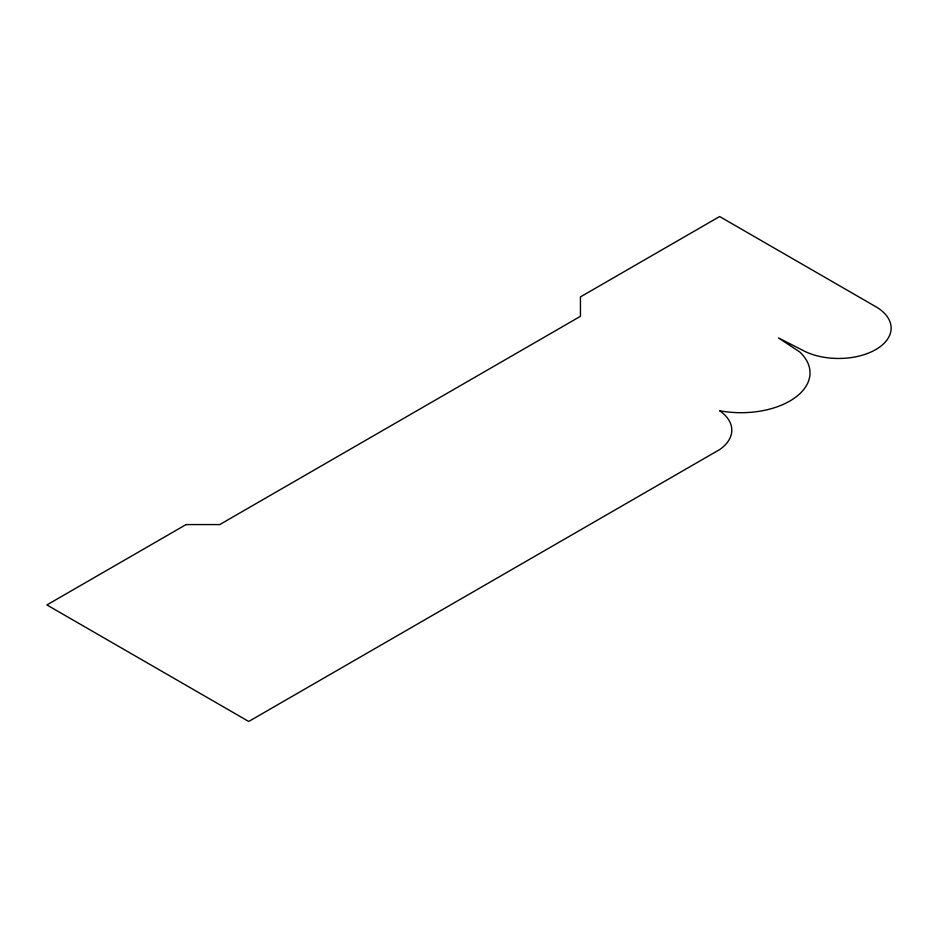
<?xml version="1.0" encoding="UTF-8"?>
<svg xmlns="http://www.w3.org/2000/svg" width="938" height="938" viewBox="0 0 938 938"><rect width="100%" height="100%" fill="white"/><g stroke="black" fill="none" stroke-linecap="round" stroke-linejoin="round"><path stroke-width="1.41" d="M186.099 524.577L46.9 604.94L248.722 721.463L719.739 449.525A52.622 30.379 0 0 0 719.634 410.738A68.978 39.818 0 0 0 795.26 397.501A68.978 39.818 0 0 0 799.715 351.949L778.493 337.915L805.437 351.668A52.551 30.344 0 0 0 877.945 348.233A52.551 30.344 0 0 0 875.025 306.257L719.634 216.537L580.434 296.9L580.434 316.329L219.738 524.577L186.099 524.577"/></g></svg>
